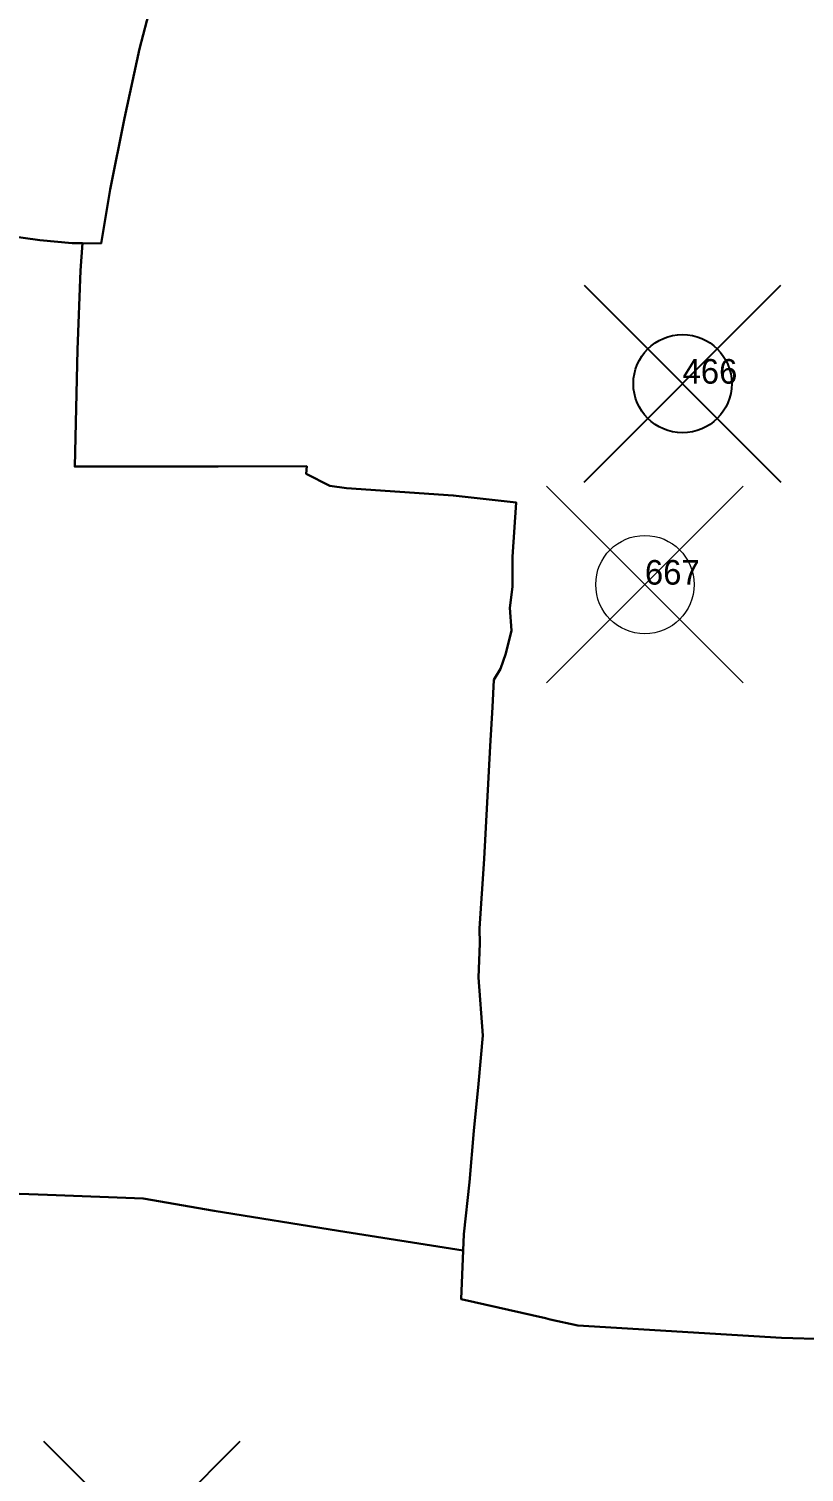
# Model space of a CAD drawing. Header units: millimetres. Extents: x -7906370 to 58235770, y -60992620 to 60.
# Drawn here: x 2878.1 to 2957, y -349.6 to -202.9 of the extents above; entities that cross this region are included whole.
import ezdxf

# ---------------------------------------------------------------- set-up
doc = ezdxf.new("R2010")
doc.units = ezdxf.units.MM
doc.header["$PDMODE"] = 35
doc.header["$PDSIZE"] = 10
doc.linetypes.add('DASHED', pattern=[0.75, 0.5, -0.25])
doc.layers.add('Poly_Survey_Bndry', color=250, linetype='Continuous', lineweight=30)
doc.layers.add('Text_Survey_No', color=250, linetype='Continuous', lineweight=0)
doc.layers.add('Sym_Tree_1', color=2, linetype='Continuous')
doc.layers.add('Text_Survey_No_Old', color=5, linetype='Continuous')
doc.styles.get("Standard").update_dxf_attribs({"font": 'SakalBharati.ttf'})

msp = doc.modelspace()

# ---------------------------------------------------------------- linework, layer by layer
at = {"layer": 'Poly_Survey_Bndry'}
for points in [[(2918.81, -181.78), (2914.31, -181.42), (2903.11, -180.45), (2890.8, -179.48), (2889.44, -192.62), (2889.72, -193.24), (2891.57, -196.34), (2889.32, -204.91), (2887.8, -211.97), (2886.35, -219.22), (2885.42, -224.71), (2883.52, -224.69)], [(2891.57, -196.34), (2889.32, -204.91), (2887.8, -211.97), (2886.35, -219.22), (2885.42, -224.71), (2883.52, -224.69), (2882.47, -224.67), (2879.2, -224.39), (2866.76, -222.66), (2860.23, -221.42), (2850.08, -219.17), (2839.59, -217.49), (2836.99, -216.83), (2828.39, -216.4), (2822.94, -215.99), (2824.16, -200.05)], [(2891.57, -196.34), (2889.32, -204.91), (2887.8, -211.97), (2886.35, -219.22), (2885.42, -224.71), (2883.52, -224.69), (2883.33, -227.47), (2883.03, -235.52), (2882.74, -247.39), (2897.33, -247.37), (2906.34, -247.36), (2906.3, -248.14), (2908.68, -249.35), (2910.39, -249.57), (2921.25, -250.33), (2927.65, -251.04), (2927.27, -256.58), (2927.27, -259.61), (2926.99, -261.76), (2927.17, -264.06), (2926.61, -266.39), (2926.06, -267.95), (2925.38, -269.07), (2925.25, -271.84), (2925.01, -275.81), (2924.41, -287.25), (2923.91, -294.36), (2923.95, -295.87), (2923.82, -299.32), (2924.26, -305.24), (2923.83, -310.14), (2923.36, -314.91), (2922.89, -320.15), (2922.32, -325.42), (2922.27, -327.09), (2922.05, -332.03), (2930.63, -333.95), (2931.11, -334.11), (2933.94, -334.7), (2954.66, -335.97), (2959.23, -336.08)], [(2883.52, -224.69), (2882.47, -224.67), (2879.2, -224.39), (2866.76, -222.66), (2860.23, -221.42), (2850.08, -219.17), (2839.59, -217.49), (2836.99, -216.83), (2828.39, -216.4), (2822.94, -215.99)], [(2875.17, -321.24), (2879.98, -321.41), (2889.7, -321.78), (2896.91, -323.05), (2909.59, -325.08), (2922.27, -327.09), (2922.32, -325.42), (2922.89, -320.15), (2923.36, -314.91), (2923.83, -310.14), (2924.26, -305.24), (2923.82, -299.32), (2923.95, -295.87), (2923.91, -294.36), (2924.41, -287.25), (2925.01, -275.81), (2925.25, -271.84), (2925.38, -269.07), (2926.06, -267.95), (2926.61, -266.39), (2927.17, -264.06), (2926.99, -261.76), (2927.27, -259.61), (2927.27, -256.58), (2927.65, -251.04), (2921.25, -250.33), (2910.39, -249.57), (2908.68, -249.35), (2906.3, -248.14), (2906.34, -247.36), (2897.33, -247.37), (2882.74, -247.39), (2883.03, -235.52), (2883.33, -227.47), (2883.52, -224.69), (2882.47, -224.67), (2879.2, -224.39), (2866.76, -222.66)], [(2883.52, -224.69), (2883.33, -227.47), (2883.03, -235.52), (2882.74, -247.39), (2897.33, -247.37), (2906.34, -247.36), (2906.3, -248.14), (2908.68, -249.35), (2910.39, -249.57), (2921.25, -250.33), (2927.65, -251.04), (2927.27, -256.58), (2927.27, -259.61), (2926.99, -261.76), (2927.17, -264.06), (2926.61, -266.39), (2926.06, -267.95), (2925.38, -269.07), (2925.25, -271.84), (2925.01, -275.81), (2924.41, -287.25), (2923.91, -294.36), (2923.95, -295.87), (2923.82, -299.32), (2924.26, -305.24), (2923.83, -310.14), (2923.36, -314.91), (2922.89, -320.15), (2922.32, -325.42), (2922.27, -327.09)], [(2922.27, -327.09), (2909.59, -325.08), (2896.91, -323.05), (2889.7, -321.78), (2879.98, -321.41), (2875.17, -321.24), (2872.64, -337.5), (2870.78, -337.87), (2866.43, -338.36), (2864.31, -338.43), (2856.26, -337.16), (2845.73, -335.52), (2841.16, -334.82), (2833.71, -333.9), (2825.35, -333), (2817.54, -332.04), (2814.02, -331.47)], [(2959.23, -336.08), (2954.66, -335.97), (2933.94, -334.7), (2931.11, -334.11), (2930.63, -333.95), (2922.05, -332.03), (2922.27, -327.09), (2909.59, -325.08), (2896.91, -323.05), (2889.7, -321.78), (2879.98, -321.41), (2875.17, -321.24)], [(2922.27, -327.09), (2922.05, -332.03), (2930.63, -333.95), (2931.11, -334.11), (2933.94, -334.7), (2954.66, -335.97), (2959.23, -336.08), (2964.34, -335.95)]]:
    msp.add_lwpolyline(points, dxfattribs=at)
at = {"layer": 'Sym_Tree_1'}
msp.add_point((2889.57, -356.46), dxfattribs=at)
at = {"layer": 'Text_Survey_No'}
msp.add_point((2940.75, -259.39), dxfattribs=at)
at = {"layer": 'Text_Survey_No_Old'}
msp.add_point((2944.58, -238.96), dxfattribs=at)

# ---------------------------------------------------------------- texts
at = {"layer": 'Text_Survey_No', "linetype": 'DASHED'}
msp.add_text('667', height=2.5, dxfattribs=at).set_placement((2940.75, -259.39))
at = {"layer": 'Text_Survey_No_Old', "linetype": 'DASHED'}
msp.add_text('466', height=2.5, dxfattribs=at).set_placement((2944.58, -238.96))

doc.saveas('drawing.dxf')
